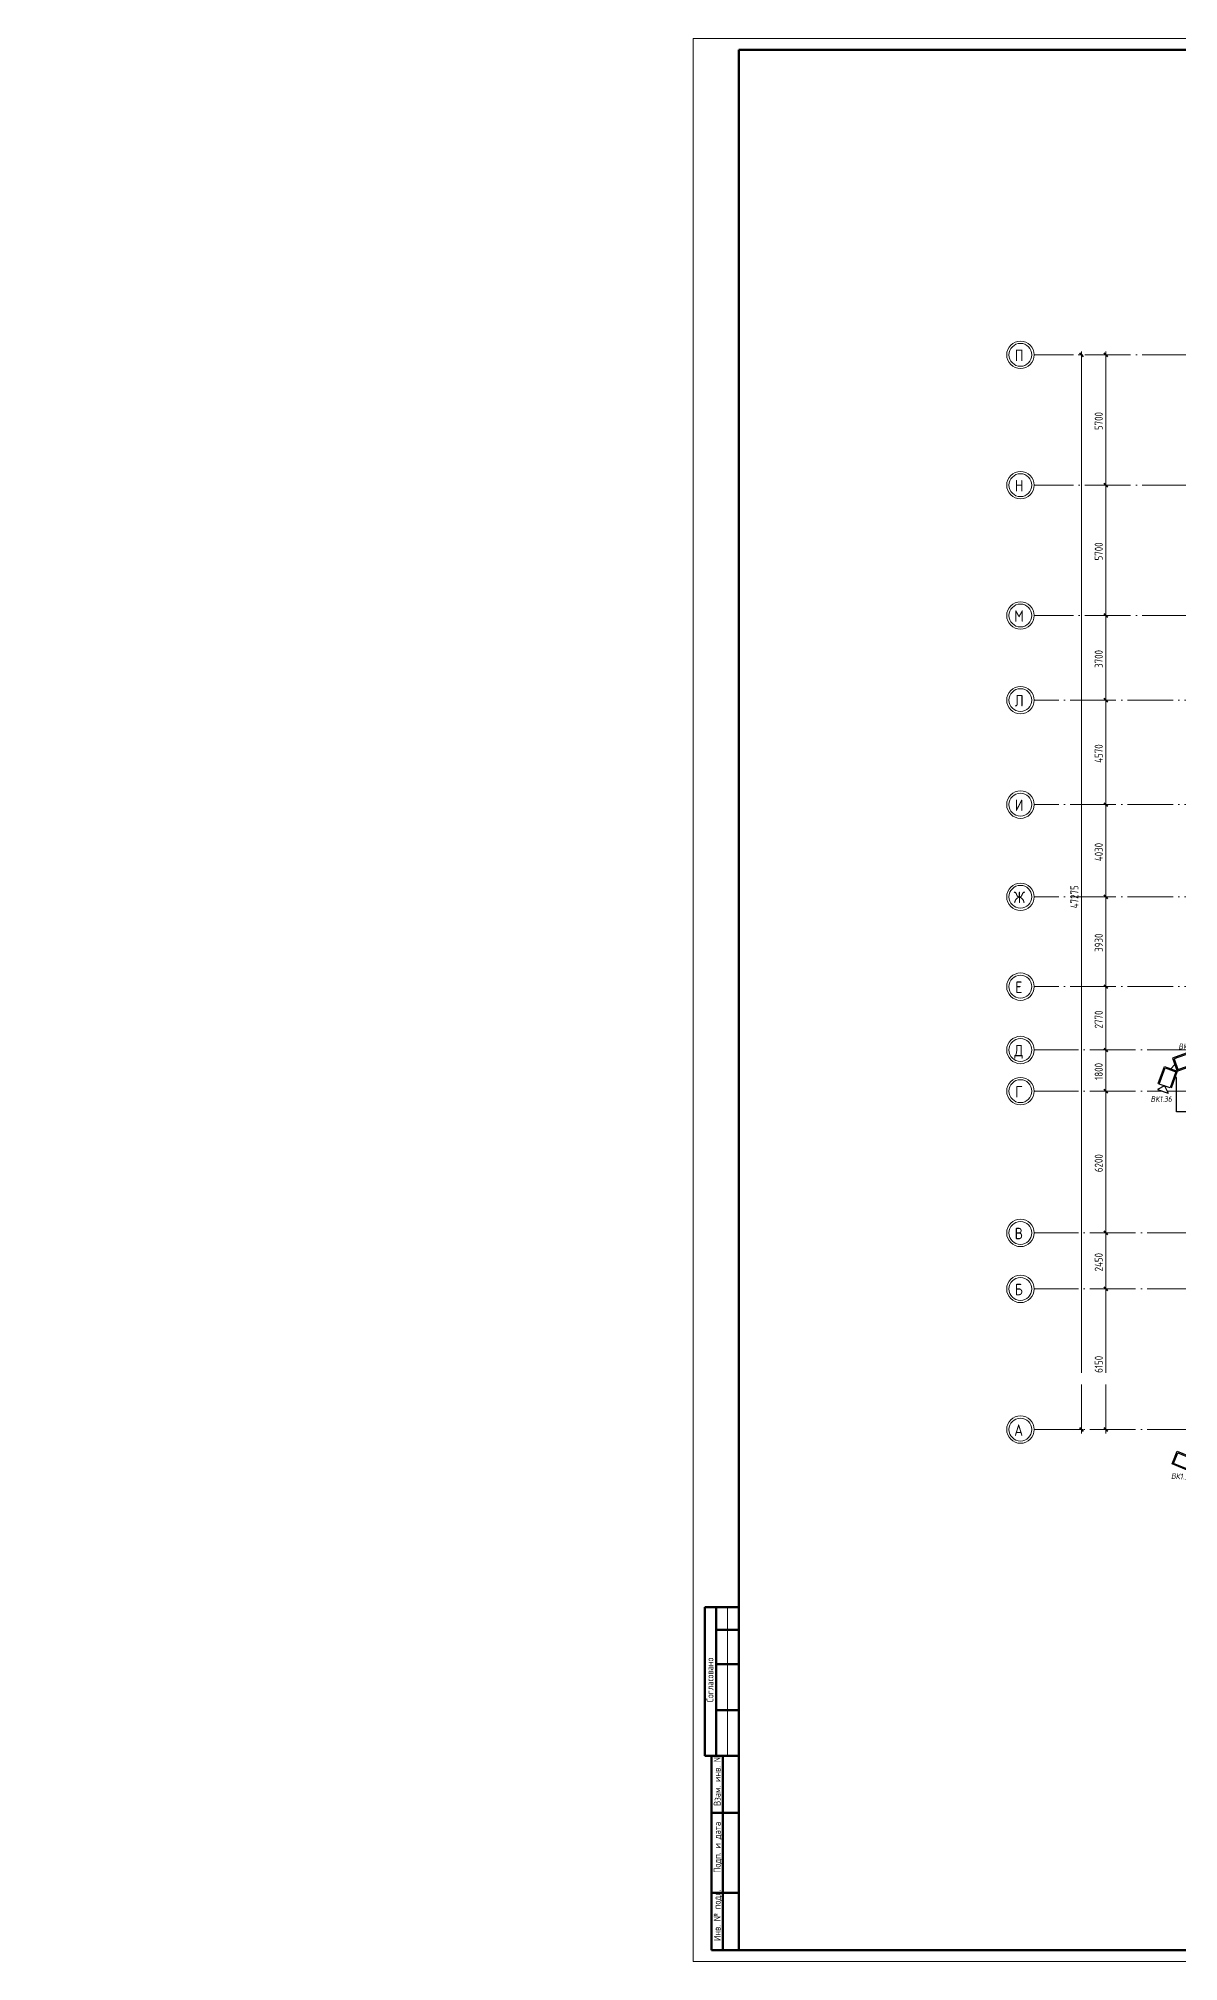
# Model space of a CAD drawing. Header units: millimetres. Extents: x -495897 to 1376592, y -28539 to 470976.
# Drawn here: x -116820 to -66972, y 316991 to 401091 of the extents above; entities that cross this region are included whole.
import ezdxf
from ezdxf import colors
from ezdxf.entities.mleader import LeaderData, LeaderLine
from ezdxf.enums import TextEntityAlignment as Align
from ezdxf.math import Vec2, Vec3

# ---------------------------------------------------------------- set-up
doc = ezdxf.new("R2010")
doc.units = ezdxf.units.MM
doc.set_wipeout_variables(frame=1)
doc.linetypes.add('ADSK_Линия сетки', pattern=[25, 20, -2.5, 0, -2.5])
for name, color, linetype, lineweight in [('RC-Видеонаблюдение', 5, 'Continuous', 30), ('RC-Выноски', 7, 'Continuous', 0), ('RC-Линии_связи-Адресные', 5, 'Continuous', 30), ('Оси', 252, 'Continuous', 9), ('ОФ_рамка', 8, 'Continuous', 60), ('Размеры', 7, 'Continuous', 9)]:
    doc.layers.add(name, color=color, linetype=linetype, lineweight=lineweight)
doc.layers.add('RC-Позиционные_обозначения', color=7, linetype='Continuous')
doc.styles.add('GOST Common_2', font='', dxfattribs={"width": 0.9, "height": 250})
doc.styles.add('GOST Common_4', font='', dxfattribs={"height": 7})
doc.styles.add('Mipgost_5', font='', dxfattribs={"height": 250})
doc.styles.add('RubezhCAD', font='', dxfattribs={"oblique": 10})
doc.styles.get("Standard").update_dxf_attribs({"font": ''})
doc.styles.add('ГОСТ 2.304', font='')
doc.styles.get('GOST Common_2').set_extended_font_data('GOST type B')
doc.styles.get('GOST Common_4').set_extended_font_data('GOST 2.304 type A')
doc.styles.get('Mipgost_5').set_extended_font_data('Mipgost')
doc.styles.get('RubezhCAD').set_extended_font_data('GOST type A')
doc.styles.get('Standard').set_extended_font_data('GOST type B')
doc.styles.get('ГОСТ 2.304').set_extended_font_data('GOST 2.304 type A')

# ---------------------------------------------------------------- blocks, each defined once
blk = doc.blocks.new('RC-UGO-CAM-03')
blk.add_wipeout([(3.74, 0), (6.24, 2.5), (6.24, -2.5)])
blk.add_wipeout([(-3.74, -2.5), (-3.74, 2.5), (3.74, 2.5), (3.74, -2.5)])
for p, q in [((3.74, 0), (6.24, 2.5)), ((6.24, 2.5), (6.24, -2.5)), ((3.74, 0), (6.24, -2.5))]:
    blk.add_line(p, q)
blk.add_lwpolyline([(3.74, 3), (-4.24, 3), (-4.24, -3), (3.74, -3)])
blk.add_lwpolyline([(3.74, -2.5), (3.74, 2.5), (-3.74, 2.5), (-3.74, -2.5), (3.74, -2.5)], close=True)
blk.add_attdef('PSTN', text='', height=2.5).set_placement((4.63, 3.28), align=Align.BOTTOM_LEFT)
blk = doc.blocks.new('А0')
at = {"layer": 'ОФ_рамка', "color": 0, "linetype": 'Continuous', "lineweight": 5, "ltscale": 100}
for points in [[(341068, -309617), (222168, -309617)], [(222168, -309617), (222168, -393717)], [(341068, -393717), (341068, -309617)], [(222168, -393717), (341068, -393717)]]:
    blk.add_lwpolyline(points, dxfattribs=at)
at = {"layer": 'ОФ_рамка', "color": 0, "linetype": 'Continuous', "ltscale": 100}
for points in [[(340568, -310117), (224168, -310117)], [(224168, -310117), (224168, -393217)], [(340568, -393217), (340568, -310117)], [(224168, -393217), (340568, -393217)]]:
    blk.add_lwpolyline(points, dxfattribs=at)
at = {"layer": 'ОФ_рамка', "color": 0, "linetype": 'Continuous'}
for points in [[(222668, -384717), (222668, -378217)], [(224168, -378217), (222668, -378217)], [(223168, -384717), (223168, -378217)], [(224168, -393217), (224168, -378217)], [(223168, -379217), (224168, -379217)], [(223168, -380717), (224168, -380717)], [(223168, -382717), (224168, -382717)], [(222668, -384717), (224168, -384717)], [(222968, -393217), (222968, -384717)], [(223468, -393217), (223468, -384717)], [(222968, -387217), (224168, -387217)], [(222968, -390717), (224168, -390717)], [(224168, -393217), (222968, -393217)]]:
    blk.add_lwpolyline(points, dxfattribs=at)
at = {"layer": 'ОФ_рамка', "color": 0, "linetype": 'Continuous', "lineweight": 5}
blk.add_lwpolyline([(223668, -384717), (223668, -378217)], dxfattribs=at)
at = {"layer": 'ОФ_рамка', "color": 0, "linetype": 'Continuous', "lineweight": 5, "char_height": 300, "attachment_point": 1, "rotation": 90, "style": 'ГОСТ 2.304'}
for s, insert, width in [('\\fGOST 2.304 type A|b0|i0|c1|p34;\\W1.0000000000;\\T1.0000000000;\\o\\lСогласовано', (222748, -382374), 1992.86), ('\\fGOST 2.304 type A|b0|i0|c1|p34;\\W1.0000000000;\\T1.0000000000;\\o\\lВзам. инв. №', (223066, -386910), 2077.93), ('\\fGOST 2.304 type A|b0|i0|c1|p34;\\W1.0000000000;\\T1.0000000000;\\o\\lПодп. и дата', (223068, -389839), 2065.5), ('\\fGOST 2.304 type A|b0|i0|c1|p34;\\W1.0000000000;\\T1.0000000000;\\o\\lИнв. № подл.', (223065, -392816), 2070.21)]:
    blk.add_mtext(s, dxfattribs=dict(at, insert=insert, width=width))
at = {"layer": 'ОФ_рамка', "color": 0, "linetype": 'Continuous', "lineweight": 5, "ltscale": 100, "char_height": 250, "attachment_point": 1, "style": 'ГОСТ 2.304'}
for s, insert, width in [('\\fGOST 2.304 type A|b0|i0|c1|p34;\\W1.0000000000;\\T1.0000000000;\\o\\lФормат', (338524, -393342), 1107.32), ('A0', (339716, -393345), 375.36)]:
    blk.add_mtext(s, dxfattribs=dict(at, insert=insert, width=width))
blk = doc.blocks.new('1 этаж')
at = {"layer": 'Оси', "color": 251, "linetype": 'ADSK_Линия сетки', "ltscale": 100, "true_color": 0x636466}
for p, q in [((-806, 26856), (-72528, 26856)), ((-806, 21156), (-72528, 21156)), ((-806, 15456), (-72528, 15456)), ((-26448, 11756), (-72528, 11756)), ((-26448, 7186), (-72528, 7186)), ((-26448, 3156), (-72528, 3156)), ((-26448, -774), (-72528, -774)), ((4411, -3544), (-72528, -3544)), ((4411, -5344), (-72528, -5344)), ((4411, -11544), (-72528, -11544)), ((4411, -13994), (-72528, -13994)), ((4411, -20144), (-72528, -20144))]:
    blk.add_line(p, q, dxfattribs=at)
at = {"layer": 'Оси', "color": 251, "lineweight": 20, "true_color": 0x636466}
for centre, radius, start, end in [((-73128, 26856), 600, 90, 270), ((-73128, 26856), 500, 90, 270), ((-73128, 26856), 600, 270, 90), ((-73128, 26856), 500, 270, 90), ((-73128, 21156), 600, 90, 270), ((-73128, 21156), 500, 90, 270), ((-73128, 21156), 600, 270, 90), ((-73128, 21156), 500, 270, 90), ((-73128, 15456), 600, 90, 270), ((-73128, 15456), 600, 270, 90), ((-73128, 15456), 500, 90, 270), ((-73128, 15456), 500, 270, 90), ((-73128, 11756), 600, 90, 270), ((-73128, 11756), 500, 90, 270), ((-73128, 11756), 600, 270, 90), ((-73128, 11756), 500, 270, 90), ((-73128, 7186), 600, 90, 270), ((-73128, 7186), 500, 90, 270), ((-73128, 7186), 600, 270, 90), ((-73128, 7186), 500, 270, 90), ((-73128, 3156), 600, 90, 270), ((-73128, 3156), 500, 90, 270), ((-73128, 3156), 600, 270, 90), ((-73128, 3156), 500, 270, 90), ((-73128, -774), 600, 90, 270), ((-73128, -774), 500, 90, 270), ((-73128, -774), 600, 270, 90), ((-73128, -774), 500, 270, 90), ((-73128, -3544), 600, 90, 270), ((-73128, -3544), 500, 90, 270), ((-73128, -3544), 600, 270, 90), ((-73128, -3544), 500, 270, 90), ((-73128, -5344), 600, 90, 270), ((-73128, -5344), 500, 90, 270), ((-73128, -5344), 600, 270, 90), ((-73128, -5344), 500, 270, 90), ((-73128, -11544), 600, 90, 270), ((-73128, -11544), 500, 90, 270), ((-73128, -11544), 600, 270, 90), ((-73128, -11544), 500, 270, 90), ((-73128, -13994), 600, 90, 270), ((-73128, -13994), 600, 270, 90), ((-73128, -13994), 500, 90, 270), ((-73128, -13994), 500, 270, 90), ((-73128, -20144), 600, 90, 270), ((-73128, -20144), 500, 90, 270), ((-73128, -20144), 600, 270, 90), ((-73128, -20144), 500, 270, 90)]:
    blk.add_arc(centre, radius, start, end, dxfattribs=at)
at = {"layer": 'Размеры', "color": 251, "lineweight": 40, "true_color": 0x636466}
for p, q in [((-70455, 26856), (-70526, 26927)), ((-69393, 26856), (-69464, 26927)), ((-70455, 26856), (-70385, 26786)), ((-69393, 26856), (-69322, 26786)), ((-69393, 21156), (-69464, 21227)), ((-69393, 21156), (-69464, 21227)), ((-69393, 21156), (-69322, 21086)), ((-69393, 21156), (-69322, 21086)), ((-69393, 15456), (-69464, 15527)), ((-69393, 15456), (-69464, 15527)), ((-69393, 15456), (-69322, 15386)), ((-69393, 15456), (-69322, 15386)), ((-69393, 11756), (-69464, 11827)), ((-69393, 11756), (-69464, 11827)), ((-69393, 11756), (-69322, 11686)), ((-69393, 11756), (-69322, 11686)), ((-69393, 7186), (-69464, 7257)), ((-69393, 7186), (-69464, 7257)), ((-69393, 7186), (-69322, 7116)), ((-69393, 7186), (-69322, 7116)), ((-69393, 3156), (-69464, 3227)), ((-69393, 3156), (-69464, 3227)), ((-69393, 3156), (-69322, 3086)), ((-69393, 3156), (-69322, 3086)), ((-69393, -774), (-69464, -703)), ((-69393, -774), (-69464, -703)), ((-69393, -774), (-69322, -844)), ((-69393, -774), (-69322, -844)), ((-69393, -3544), (-69464, -3473)), ((-69393, -3544), (-69464, -3473)), ((-69393, -3544), (-69322, -3614)), ((-69393, -3544), (-69322, -3614)), ((-69393, -5344), (-69464, -5273)), ((-69393, -5344), (-69464, -5273)), ((-69393, -5344), (-69322, -5414)), ((-69393, -5344), (-69322, -5414)), ((-69393, -11544), (-69464, -11473)), ((-69393, -11544), (-69464, -11473)), ((-69393, -11544), (-69322, -11614)), ((-69393, -11544), (-69322, -11614)), ((-69393, -13994), (-69464, -13923)), ((-69393, -13994), (-69464, -13923)), ((-69393, -13994), (-69322, -14064)), ((-69393, -13994), (-69322, -14064)), ((-70455, -20144), (-70526, -20073)), ((-70455, -20144), (-70385, -20214)), ((-69393, -20144), (-69464, -20073)), ((-69393, -20144), (-69322, -20214))]:
    blk.add_line(p, q, dxfattribs=at)
at = {"layer": 'Размеры', "color": 251, "lineweight": 20, "true_color": 0x636466}
for p, q in [((-70455, -20314), (-70455, 27006)), ((-69393, 21156), (-69393, 27006)), ((-70455, 26856), (-70605, 26856)), ((-70455, 26856), (-70405, 26856)), ((-69393, 26856), (-69543, 26856)), ((-69393, 26856), (-69343, 26856)), ((-69393, 21156), (-69543, 21156)), ((-69393, 21156), (-69543, 21156)), ((-69393, 15456), (-69393, 21156)), ((-69393, 21156), (-69343, 21156)), ((-69393, 21156), (-69343, 21156)), ((-69393, 15456), (-69543, 15456)), ((-69393, 15456), (-69543, 15456)), ((-69393, 11756), (-69393, 15456)), ((-69393, 15456), (-69343, 15456)), ((-69393, 15456), (-69343, 15456)), ((-69393, 11756), (-69543, 11756)), ((-69393, 11756), (-69543, 11756)), ((-69393, 7186), (-69393, 11756)), ((-69393, 11756), (-69343, 11756)), ((-69393, 11756), (-69343, 11756)), ((-69393, 7186), (-69543, 7186)), ((-69393, 7186), (-69543, 7186)), ((-69393, 3156), (-69393, 7186)), ((-69393, 7186), (-69343, 7186)), ((-69393, 7186), (-69343, 7186)), ((-69393, 3156), (-69543, 3156)), ((-69393, 3156), (-69543, 3156)), ((-69393, -774), (-69393, 3156)), ((-69393, 3156), (-69343, 3156)), ((-69393, 3156), (-69343, 3156)), ((-69393, -774), (-69543, -774)), ((-69393, -774), (-69543, -774)), ((-69393, -3544), (-69393, -774)), ((-69393, -774), (-69343, -774)), ((-69393, -774), (-69343, -774)), ((-69393, -3544), (-69543, -3544)), ((-69393, -3544), (-69543, -3544)), ((-69393, -5344), (-69393, -3544)), ((-69393, -3544), (-69343, -3544)), ((-69393, -3544), (-69343, -3544)), ((-69393, -5344), (-69543, -5344)), ((-69393, -5344), (-69543, -5344)), ((-69393, -11544), (-69393, -5344)), ((-69393, -5344), (-69343, -5344)), ((-69393, -5344), (-69343, -5344)), ((-69393, -11544), (-69543, -11544)), ((-69393, -11544), (-69543, -11544)), ((-69393, -13994), (-69393, -11544)), ((-69393, -11544), (-69343, -11544)), ((-69393, -11544), (-69343, -11544)), ((-69393, -13994), (-69543, -13994)), ((-69393, -13994), (-69543, -13994)), ((-69393, -20314), (-69393, -13994)), ((-69393, -13994), (-69343, -13994)), ((-69393, -13994), (-69343, -13994)), ((-70455, -20144), (-70605, -20144)), ((-70455, -20144), (-70405, -20144)), ((-69393, -20144), (-69543, -20144)), ((-69393, -20144), (-69343, -20144))]:
    blk.add_line(p, q, dxfattribs=at)
at = {"layer": 'Оси', "color": 251, "true_color": 0x636466, "style": 'GOST Common_2', "width": 0.9}
for s, p in [('П', (-73375, 26581)), ('Н', (-73375, 20881)), ('М', (-73399, 15181)), ('Л', (-73378, 11481)), ('И', (-73375, 6911)), ('Ж', (-73423, 2881)), ('Е', (-73355, -1049)), ('Д', (-73399, -3819)), ('Г', (-73355, -5619)), ('В', (-73378, -11819)), ('Б', (-73375, -14269)), ('А', (-73399, -20419))]:
    blk.add_text(s, height=500, dxfattribs=at).set_placement(p)
at = {"layer": 'Размеры', "color": 251, "lineweight": 20, "true_color": 0x636466, "char_height": 350, "attachment_point": 1, "rotation": 90, "line_spacing_factor": 1.022761, "style": 'GOST Common_4'}
for s, insert, width in [('5700', (-69880, 23565), 1059.58), ('5700', (-69880, 17865), 1059.58), ('3700', (-69880, 13165), 1059.58), ('4570', (-69880, 9015), 1095.38), ('4030', (-69880, 4715), 1095.38), ('47275', (-70943, 2652), 1360.27), ('3930', (-69880, 750), 1059.58), ('2770', (-69880, -2600), 1059.58), ('1800', (-69880, -4852), 980.83), ('6200', (-69880, -8885), 1059.58), ('2450', (-69880, -13225), 1095.38), ('6150', (-69880, -17663), 1095.38)]:
    blk.add_mtext(s, dxfattribs=dict(at, insert=insert, width=width))

msp = doc.modelspace()

# ---------------------------------------------------------------- linework, layer by layer
at = {"layer": 'RC-Линии_связи-Адресные'}
msp.add_line((-60494.481, 354155.227), (-67062.895, 354155.227), dxfattribs=at)

# ---------------------------------------------------------------- block references
msp.add_blockref('1 этаж', (-756.474, 360398.765))

# ---------------------------------------------------------------- next in the draw order: block references
at = {"layer": 'RC-Видеонаблюдение'}
ref = msp.add_blockref('RC-UGO-CAM-03', (-66729.158, 356359.144), dxfattribs=dict(at, xscale=99.99999999999999, yscale=99.99999999999999, zscale=99.99999999999999, rotation=19.90312742298987))
ref.add_attrib('PSTN', 'ВК1.35', (-66974.777, 356886.037), dxfattribs={"layer": 'RC-Позиционные_обозначения', "height": 250, "style": 'RubezhCAD', "oblique": 10})
ref = msp.add_blockref('RC-UGO-CAM-03', (-66749.039, 338865.201), dxfattribs=dict(at, xscale=-99.99999999999999, yscale=100, zscale=99.99999999999999, rotation=157.4024254105418))
ref.add_attrib('PSTN', 'ВК1.37', (-67301.683, 338100.714), dxfattribs={"layer": 'RC-Позиционные_обозначения', "height": 250, "rotation": 357.30555284, "style": 'RubezhCAD', "oblique": 10})

# ---------------------------------------------------------------- next in the draw order: leaders
at = {"layer": 'RC-Выноски', "linetype": 'Continuous', "ltscale": 15}
ml = msp.add_multileader_mtext('Standard', dxfattribs=at)
ml.set_content('В ЛВС здания школы', color=256, style='Mipgost_5')
ml.set_leader_properties()
ml.build(insert=Vec2(0, 0))
ml.multileader.update_dxf_attribs({"has_text_frame": 1, "text_left_attachment_type": 6, "text_right_attachment_type": 6, "dogleg_length": 2, "arrow_head_size": 400, "scale": 100})
ctx = ml.context
ctx.base_point, ctx.scale, ctx.char_height, ctx.arrow_head_size, ctx.landing_gap_size, ctx.plane_origin = Vec3(-37529.987, 342307.749), 100, 250, 400, 100, Vec3(-562419.597, 303905.668)
ctx.left_attachment, ctx.right_attachment, ctx.text_align_type = 6, 6, 2
notes = []
notes.append((ctx, [(1, (1, 1, 0), (-34567.308, 342307.749), (-1, 0), 200, [(0, [(-34567.308, 340652.958)], 0, [])])]))
ctx.mtext.insert, ctx.mtext.width, ctx.mtext.alignment, ctx.mtext.flow_direction = Vec3(-34867.308, 342607.749), 4609.04485, 3, 5
ctx.mtext.has_bg_fill, ctx.mtext.bg_color, ctx.mtext.bg_scale_factor, ctx.mtext.bg_transparency, ctx.mtext.use_window_bg_color = 1, -1027028792, 1.5, 0, 1
for ctx, leaders in notes:
    for number, flags, end, landing, length, lines in leaders:
        leader = LeaderData()
        leader.index, (leader.has_last_leader_line, leader.has_dogleg_vector, leader.attachment_direction) = number, flags
        leader.last_leader_point, leader.dogleg_vector, leader.dogleg_length = Vec3(end), Vec3(landing), length
        for number, points, colour, breaks in lines:
            line = LeaderLine()
            line.index, line.vertices, line.color, line.breaks = number, Vec3.list(points), colors.encode_raw_color(colour), breaks
            leader.lines.append(line)
        ctx.leaders.append(leader)

# ---------------------------------------------------------------- next in the draw order: block references
at = {"layer": 'RC-Видеонаблюдение'}
ref = msp.add_blockref('RC-UGO-CAM-03', (-67450.872, 355631.625), dxfattribs=dict(at, xscale=-99.99999999999999, yscale=99.99999999999999, zscale=99.99999999999999, rotation=70.09687257701061))
ref.add_attrib('PSTN', 'ВК1.36', (-68192.872, 354585.386), dxfattribs={"layer": 'RC-Позиционные_обозначения', "height": 250, "style": 'RubezhCAD', "oblique": 10})

# ---------------------------------------------------------------- next in the draw order: linework, layer by layer
at = {"layer": 'RC-Линии_связи-Адресные'}
for p, q in [((-67306.433, 356030.567), (-67128.101, 356214.704)), ((-67062.895, 355649.865), (-67118.052, 355669.835)), ((-67062.895, 354155.227), (-67062.895, 355649.865))]:
    msp.add_line(p, q, dxfattribs=at)

# ---------------------------------------------------------------- next in the draw order: block references
at = {"layer": 'ОФ_рамка', "color": 0, "lineweight": -2}
msp.add_blockref('А0', (-310358.055, 710707.383), dxfattribs=at)

doc.saveas('drawing.dxf')
